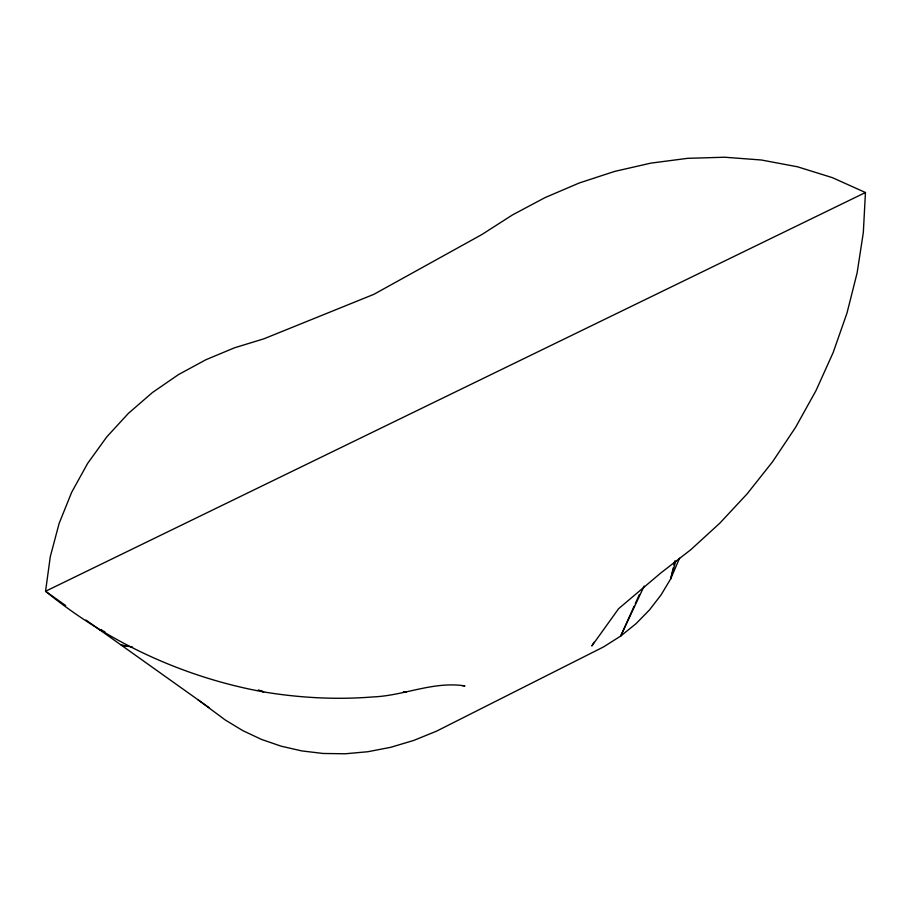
<?xml version="1.0" encoding="UTF-8"?>
<svg xmlns="http://www.w3.org/2000/svg" width="911" height="911" viewBox="0 0 911 911"><rect width="100%" height="100%" fill="white"/><g stroke="black" fill="none" stroke-linecap="round" stroke-linejoin="round"><path stroke-width="1.37" d="M462.139 685.596L464.963 685.926C433.477 680.95 404.085 695.731 372.85 696.938C336.387 699.876 299.742 697.883 263.678 691.927C183.976 677.431 108.284 642.517 45.55 591.262L50.321 556.553L59.124 523.426L71.696 492.236L87.684 463.323L106.735 436.938L128.474 413.287L152.49 392.493L178.419 374.637L205.875 359.743L234.491 347.808L263.951 338.79L373.863 294.333L481.885 234.537L512.642 214.825L545.165 197.55L579.225 182.997L614.549 171.439L650.796 163.137L687.634 158.332L724.644 157.227L761.414 160.006L797.455 166.781L832.301 177.622L865.45 192.517L863.332 232.51L857.126 272.867L847.002 313.031L833.189 352.477L815.949 390.705L795.633 427.259L772.574 461.752L747.157 493.83L719.781 523.21L690.823 549.686L660.669 573.087L618.626 608.685L591.865 645.967L593.972 642.266M673.206 567.849L670.678 578.884L661.079 594.894L649.532 609.869L636.06 623.648L620.698 636.06L603.515 646.935L436.528 731.169L413.662 740.461L390.694 747.316L367.839 751.734L345.292 753.773L323.211 753.477L301.78 750.915L281.146 746.189L261.423 739.39L242.759 730.611L225.245 719.975L197.96 699.728M673.833 565.082L674.789 560.948M675.734 561.244L670.678 578.884L679.538 558.215M634.124 606.214L620.698 636.06L644.145 586.058M635.286 603.617L639.374 594.53M865.45 192.517L45.55 591.262L65.66 605.564M128.371 646.024L121.322 645.193L132.55 647.049M403.459 691.904L406.272 692.371L403.482 691.802M102.374 630.287L99.584 629.717L104.879 631.722M258.382 689.912L263.678 691.927L261.07 690.823M85.953 620.015L208.972 707.574"/></g></svg>
